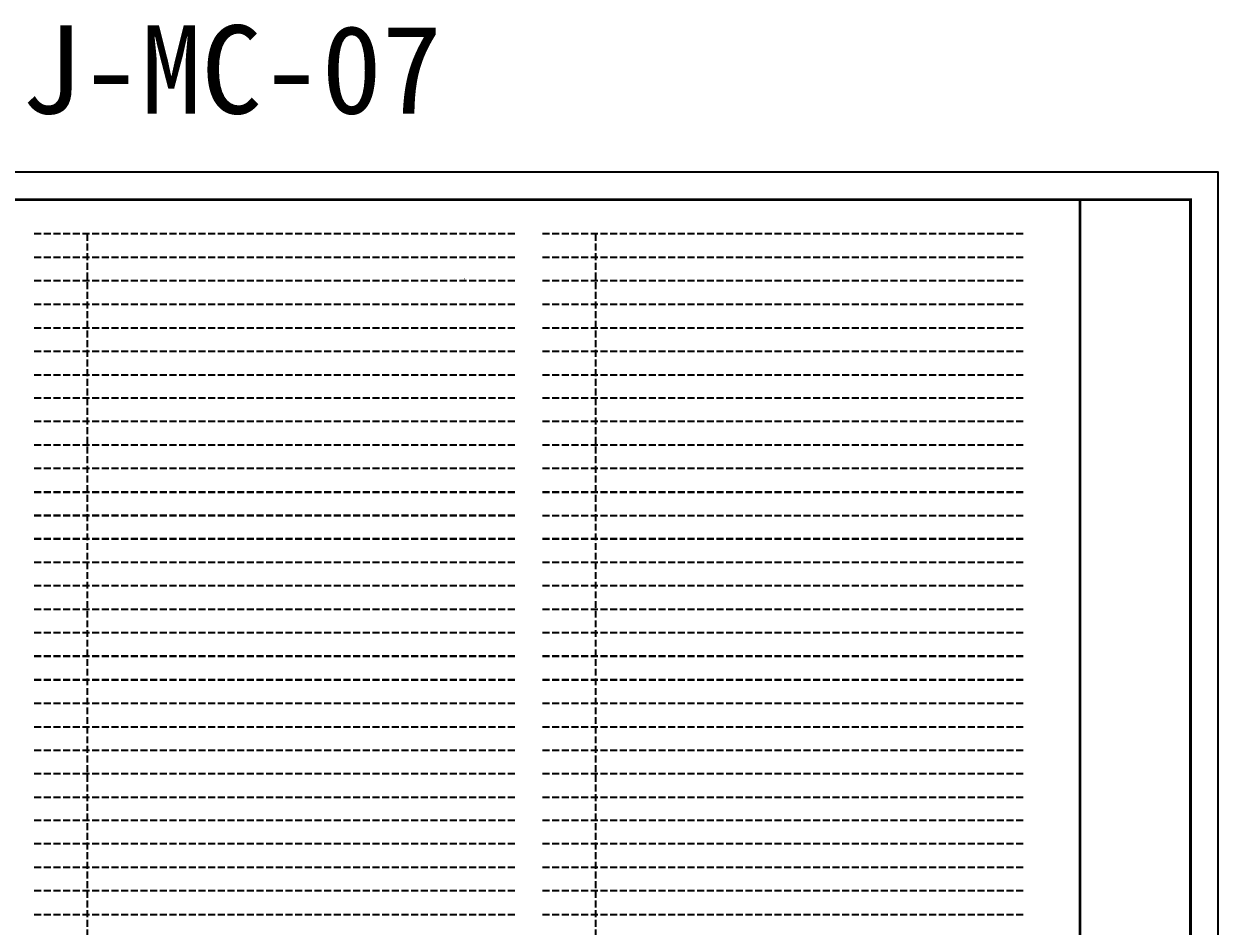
# Model space of a CAD drawing. Extents: x 1109697 to 1467097, y -139975 to 53891.
# Drawn here: x 1318765 to 1361997, y -107888 to -75205 of the extents above; entities that cross this region are included whole.
import ezdxf
from ezdxf.enums import TextEntityAlignment as Align

# ---------------------------------------------------------------- set-up
doc = ezdxf.new("R2010")
doc.units = 0
doc.header["$LTSCALE"] = 1000
doc.header["$MEASUREMENT"] = 0
doc.linetypes.add('DASH', pattern=[0.35, 0.25, -0.1])
doc.layers.add('0稿纸', color=2, linetype='DASH', plot=False)
doc.layers.add('PUB_TEXT', color=7, linetype='Continuous')
doc.layers.add('PUB_TITLE', color=4, linetype='Continuous')
doc.styles.add('_TCH_SPACE', font='simhei.ttf')
doc.styles.get("Standard").update_dxf_attribs({"font": 'gbenor.shx', "bigfont": 'gbcbig.shx'})

msp = doc.modelspace()

# ---------------------------------------------------------------- linework, layer by layer
at = {"layer": '0稿纸'}
for p, q in [((1336538, -82813, 0), (1319138, -82813, 0)), ((1321054, -82813, 0), (1321054, -137213, 0)), ((1354938, -82813, 0), (1337538, -82813, 0)), ((1339454, -82813, 0), (1339454, -137213, 0)), ((1336538, -83663, 0), (1319138, -83663, 0)), ((1354938, -83663, 0), (1337538, -83663, 0)), ((1336538, -84513, 0), (1319138, -84513, 0)), ((1354938, -84513, 0), (1337538, -84513, 0)), ((1319138, -85363, 0), (1336538, -85363, 0)), ((1337538, -85363, 0), (1354938, -85363, 0)), ((1319138, -86213, 0), (1336538, -86213, 0)), ((1337538, -86213, 0), (1354938, -86213, 0)), ((1319138, -87063, 0), (1336538, -87063, 0)), ((1337538, -87063, 0), (1354938, -87063, 0)), ((1319138, -87913, 0), (1336538, -87913, 0)), ((1337538, -87913, 0), (1354938, -87913, 0)), ((1336538, -88763, 0), (1319138, -88763, 0)), ((1354938, -88763, 0), (1337538, -88763, 0)), ((1336538, -89613, 0), (1319138, -89613, 0)), ((1336538, -89613, 0), (1319138, -89613, 0)), ((1354938, -89613, 0), (1337538, -89613, 0)), ((1354938, -89613, 0), (1337538, -89613, 0)), ((1336538, -90463, 0), (1319138, -90463, 0)), ((1336538, -90463, 0), (1319138, -90463, 0)), ((1354938, -90463, 0), (1337538, -90463, 0)), ((1354938, -90463, 0), (1337538, -90463, 0)), ((1336538, -91313, 0), (1319138, -91313, 0)), ((1336538, -91313, 0), (1319138, -91313, 0)), ((1354938, -91313, 0), (1337538, -91313, 0)), ((1354938, -91313, 0), (1337538, -91313, 0)), ((1336538, -92163, 0), (1319138, -92163, 0)), ((1319138, -92163, 0), (1336538, -92163, 0)), ((1354938, -92163, 0), (1337538, -92163, 0)), ((1337538, -92163, 0), (1354938, -92163, 0)), ((1336538, -93013, 0), (1319138, -93013, 0)), ((1319138, -93013, 0), (1336538, -93013, 0)), ((1337538, -93013, 0), (1354938, -93013, 0)), ((1336538, -93863, 0), (1319138, -93863, 0)), ((1319138, -93863, 0), (1336538, -93863, 0)), ((1354938, -93863, 0), (1337538, -93863, 0)), ((1337538, -93863, 0), (1354938, -93863, 0)), ((1336538, -94713, 0), (1319138, -94713, 0)), ((1336538, -94713, 0), (1319138, -94713, 0)), ((1354938, -94713, 0), (1337538, -94713, 0)), ((1354938, -94713, 0), (1337538, -94713, 0)), ((1336538, -95563, 0), (1319138, -95563, 0)), ((1336538, -95563, 0), (1319138, -95563, 0)), ((1354938, -95563, 0), (1337538, -95563, 0)), ((1354938, -95563, 0), (1337538, -95563, 0)), ((1336538, -96413, 0), (1319138, -96413, 0)), ((1336538, -96413, 0), (1319138, -96413, 0)), ((1354938, -96413, 0), (1337538, -96413, 0)), ((1354938, -96413, 0), (1337538, -96413, 0)), ((1336538, -97263, 0), (1319138, -97263, 0)), ((1336538, -97263, 0), (1319138, -97263, 0)), ((1354938, -97263, 0), (1337538, -97263, 0)), ((1354938, -97263, 0), (1337538, -97263, 0)), ((1336538, -98113, 0), (1319138, -98113, 0)), ((1319138, -98113, 0), (1336538, -98113, 0)), ((1354938, -98113, 0), (1337538, -98113, 0)), ((1337538, -98113, 0), (1354938, -98113, 0)), ((1336538, -98963, 0), (1319138, -98963, 0)), ((1319138, -98963, 0), (1336538, -98963, 0)), ((1354938, -98963, 0), (1337538, -98963, 0)), ((1337538, -98963, 0), (1354938, -98963, 0)), ((1319138, -99813, 0), (1336538, -99813, 0)), ((1337538, -99813, 0), (1354938, -99813, 0)), ((1319138, -100663, 0), (1336538, -100663, 0)), ((1337538, -100663, 0), (1354938, -100663, 0)), ((1319138, -101513, 0), (1336538, -101513, 0)), ((1337538, -101513, 0), (1354938, -101513, 0)), ((1319138, -102363, 0), (1336538, -102363, 0)), ((1337538, -102363, 0), (1354938, -102363, 0)), ((1319138, -103213, 0), (1336538, -103213, 0)), ((1337538, -103213, 0), (1354938, -103213, 0)), ((1336538, -104063, 0), (1319138, -104063, 0)), ((1354938, -104063, 0), (1337538, -104063, 0)), ((1336538, -104913, 0), (1319138, -104913, 0)), ((1354938, -104913, 0), (1337538, -104913, 0)), ((1336538, -105763, 0), (1319138, -105763, 0)), ((1354938, -105763, 0), (1337538, -105763, 0)), ((1336538, -106613, 0), (1319138, -106613, 0)), ((1354938, -106613, 0), (1337538, -106613, 0)), ((1319138, -107463, 0), (1336538, -107463, 0)), ((1337538, -107463, 0), (1354938, -107463, 0))]:
    msp.add_line(p, q, dxfattribs=at)
at = {"layer": 'PUB_TITLE'}
msp.add_lwpolyline([(1277897, -139975), (1361997, -139975), (1361997, -80575), (1277897, -80575)], close=True, dxfattribs=at)
at = {"layer": 'PUB_TITLE', "const_width": 100}
msp.add_lwpolyline([(1280397, -138975), (1360997, -138975), (1360997, -81575), (1280397, -81575)], close=True, dxfattribs=at)
msp.add_lwpolyline([(1356997, -81575), (1356997, -138975)], dxfattribs=at)

# ---------------------------------------------------------------- texts
at = {"linetype": 'Continuous', "style": '_TCH_SPACE'}
msp.add_text('FJ-MC-07', height=3200, dxfattribs=at).set_placement((1325191, -78457), align=Align.CENTER)
at = {"layer": 'PUB_TEXT', "width": 0.564706}
msp.add_text('.', height=425, dxfattribs=at).set_placement((1334672, -84469, 0))

doc.saveas('drawing.dxf')
